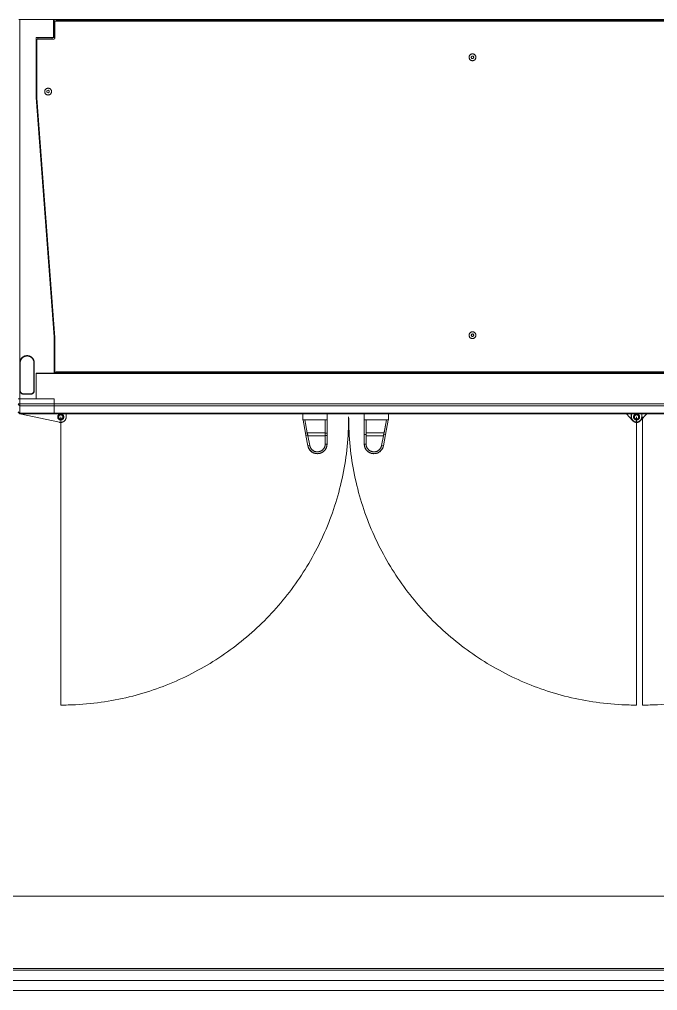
# Model space of a CAD drawing. Extents: x -681219 to -550379, y -242630 to -158199.
# Drawn here: x -670652 to -669590, y -215211 to -213596 of the extents above; entities that cross this region are included whole.
import ezdxf

# ---------------------------------------------------------------- set-up
doc = ezdxf.new("R2010")
doc.units = 0
doc.header["$LTSCALE"] = 1000
doc.linetypes.add('DASHED2', pattern=[9.525, 6.35, -3.175])
doc.linetypes.add('HIDDEN', pattern=[9.525, 6.35, -3.175])
doc.layers.get('0').update_dxf_attribs({"linetype": 'CONTINUOUS'})
doc.layers.add('future', color=4, linetype='DASHED2', lineweight=0)

# ---------------------------------------------------------------- blocks, each defined once
blk = doc.blocks.new('A$Caddf9ae6')
at = {"color": 0}
for p, q in [((-1277.7, 1321), (-1277.7, -2436)), ((-1294.7, 1304), (-1294.7, -2419)), ((-1260.7, -2419), (-1260.7, 1304)), ((-1257.7, 652), (-1257.7, -2442))]:
    blk.add_line(p, q, dxfattribs=at)
at = {"color": 0, "linetype": 'HIDDEN'}
for p, q in [((-1137.7, 1168), (-1137.7, -2292)), ((320, -2185.5), (320, 836.5)), ((-268.5, -2157), (-268.5, 809)), ((-268.5, -2157), (-268.5, 809)), ((-336, -2127), (-336, 779)), ((-336, -2127), (-336, 779)), ((-334.5, 779), (-334.5, -2127)), ((-334.5, 779), (-334.5, -2127)), ((-322.5, -2127), (-322.5, 779)), ((-322.5, -2127), (-322.5, 779)), ((-318.9, 779), (-318.9, -2127)), ((-318.9, 779), (-318.9, -2127)), ((-268, 779), (-268, -2127)), ((-268, 779), (-268, -2127)), ((320, -2127), (320, 779)), ((-267, -2125), (-267, -742)), ((-266, -2124), (-266, -741)), ((317, -742), (317, -2125)), ((318, -741), (318, -2124)), ((320, -1124), (317, -1124)), ((-347.1, -1151.4), (-336, -1141)), ((-341, -1149.5), (-341, -1149)), ((-341, -1149), (-336, -1149)), ((-336, -1149.5), (-341, -1149.5)), ((-336, -1175), (-347.1, -1164.6)), ((-341, -1166.5), (-336, -1166.5)), ((-341, -1166.5), (-341, -1167)), ((-336, -1167), (-341, -1167)), ((317, -1294.5), (320, -1294.5)), ((320, -1299.5), (317, -1299.5)), ((317, -1371.5), (320, -1371.5)), ((320, -1376.5), (317, -1376.5)), ((317, -1379.2), (320, -1379.2)), ((320, -1383.2), (317, -1383.2)), ((317.5, -1376.5), (317.5, -1379.2)), ((-268, -1401), (-267, -1401)), ((320, -1401), (317, -1401)), ((-207.1, -1432), (-206.9, -1429.7)), ((-205.1, -1433.3), (-207.1, -1432)), ((-206.9, -1429.7), (-204.9, -1428.7)), ((-203.1, -1432.3), (-205.1, -1433.3)), ((-204.9, -1428.7), (-202.9, -1430)), ((-202.9, -1430), (-203.1, -1432.3)), ((254.9, -1432), (255.1, -1429.7)), ((256.9, -1433.3), (254.9, -1432)), ((255.1, -1429.7), (257.1, -1428.7)), ((258.9, -1432.3), (256.9, -1433.3)), ((257.1, -1428.7), (259.1, -1430)), ((259.1, -1430), (258.9, -1432.3)), ((-268, -1461), (-267, -1461)), ((-267, -1462), (-268, -1462)), ((320, -1461), (317, -1461)), ((320, -1461.7), (317, -1461.7)), ((-389, -1579.3), (-370, -1575.6)), ((-389, -1579.3), (-388.5, -1582.2)), ((-388.5, -1582.2), (-372.3, -1579.1)), ((-370.8, -1578.8), (-372.3, -1579.1)), ((-372.3, -1608), (-372.3, -1579.1)), ((-370.1, -1578.7), (-370.8, -1578.8)), ((-370.1, -1578.7), (-369.4, -1578.6)), ((-370, -1575.6), (-346.5, -1571.1)), ((-370, -1575.6), (-369.4, -1578.6)), ((-369.4, -1578.6), (-345.9, -1574)), ((-346, -1574.1), (-367.6, -1578.2)), ((-367.6, -1578.2), (-367.6, -1608)), ((-345.9, -1574), (-346.5, -1571.1)), ((-346, -1571), (-346, -1611)), ((-336, -1571), (-346, -1571)), ((-346, -1608), (-346, -1574.1)), ((-372.3, -1608), (-386, -1608)), ((-386, -1608), (-386, -1611)), ((-370, -1608), (-386, -1608)), ((-370, -1611), (-386, -1611)), ((-370, -1608), (-370, -1611)), ((-346, -1608), (-370, -1608)), ((-346, -1611), (-370, -1611)), ((-367.6, -1608), (-346, -1608)), ((-346, -1611), (-346, -1608)), ((-346, -1611), (-336, -1611)), ((317, -1624.5), (320, -1624.5)), ((320, -1629.5), (317, -1629.5)), ((-386, -1673), (-386, -1676)), ((-371.9, -1673), (-386, -1673)), ((-371.9, -1676), (-386, -1676)), ((-386, -1676), (-372.3, -1676)), ((-372.3, -1704.9), (-372.3, -1676)), ((-371.9, -1676), (-371.9, -1673)), ((-371.9, -1673), (-368, -1673)), ((-368, -1676), (-371.9, -1676)), ((-368, -1673), (-368, -1676)), ((-346, -1673), (-368, -1673)), ((-346, -1676), (-368, -1676)), ((-367.6, -1676), (-367.6, -1705.8)), ((-346, -1676), (-367.6, -1676)), ((-346, -1673), (-346, -1676)), ((-346, -1673), (-336, -1673)), ((-346, -1713), (-346, -1673)), ((-346, -1709.9), (-346, -1676)), ((-389, -1704.7), (-388.5, -1701.8)), ((-371.8, -1708), (-389, -1704.7)), ((-372.3, -1704.9), (-388.5, -1701.8)), ((-372.3, -1704.9), (-370.8, -1705.2)), ((-371.8, -1708), (-371.3, -1705.1)), ((-371.4, -1708.1), (-371.8, -1708)), ((-370.9, -1708.2), (-371.4, -1708.1)), ((-371.3, -1705.1), (-370.8, -1705.2)), ((-370.4, -1708.3), (-370.9, -1708.2)), ((-370.8, -1705.2), (-369.2, -1705.5)), ((-370.8, -1705.2), (-370.3, -1705.3)), ((-370, -1708.4), (-370.4, -1708.3)), ((-370.3, -1705.3), (-369.9, -1705.3)), ((-369.5, -1708.5), (-370, -1708.4)), ((-369.9, -1705.3), (-369.4, -1705.4)), ((-369, -1708.6), (-369.5, -1708.5)), ((-369.4, -1705.4), (-368.9, -1705.5)), ((-369.2, -1705.5), (-367.6, -1705.8)), ((-368.6, -1708.7), (-369, -1708.6)), ((-368.9, -1705.5), (-368.5, -1705.6)), ((-368.1, -1708.7), (-368.6, -1708.7)), ((-368.5, -1705.6), (-368, -1705.7)), ((-367.5, -1705.8), (-368.1, -1708.7)), ((-368.1, -1708.7), (-346.5, -1712.9)), ((-368, -1705.7), (-367.5, -1705.8)), ((-367.6, -1705.8), (-346, -1709.9)), ((-367.5, -1705.8), (-345.9, -1710)), ((-345.9, -1710), (-346.5, -1712.9)), ((317, -1701.5), (320, -1701.5)), ((320, -1706.5), (317, -1706.5)), ((317, -1709.5), (320, -1709.5)), ((-336, -1713), (-346, -1713)), ((317, -1737.5), (320, -1737.5)), ((-341, -2107), (-336, -2107)), ((-336, -2184), (-349.8, -2117.8)), ((-336, -2184), (-336, -2127)), ((-336, -2127), (-334.5, -2127)), ((-334.5, -2127), (-334.5, -2184)), ((-334.5, -2127), (-322.5, -2127)), ((-322.5, -2184), (-322.5, -2127)), ((-322.5, -2127), (-318.9, -2127)), ((-318.9, -2127), (-318.9, -2184)), ((-311, -2127), (-318.9, -2127)), ((-311, -2157), (-311, -2127)), ((-311, -2184), (-311, -2127)), ((-268, -2157), (-268, -2127)), ((-268, -2127), (-208, -2127)), ((-209, -2126), (-266, -2126)), ((-239.5, -2126), (-239.5, -2127)), ((-238.4, -2126), (-238.4, -2127)), ((189, -2156), (-209, -2126)), ((-208, -2127), (190, -2157)), ((-208, -2127), (-195.7, -2127)), ((-198.9, -2126.8), (-198.9, -2127)), ((-198.8, -2126.8), (-198.8, -2127)), ((287, -2128), (287, -2155)), ((287.5, -2154), (287.5, -2130)), ((290, -2130), (287.5, -2130)), ((316, -2126), (289, -2126)), ((290, -2127), (320, -2127)), ((290, -2128), (290, -2127)), ((290, -2157), (290, -2128)), ((320, -2128), (290, -2128)), ((197.7, -2137), (198.8, -2135)), ((198.9, -2139), (197.7, -2137)), ((198.8, -2135), (201.1, -2135)), ((201.2, -2139), (198.9, -2139)), ((201.1, -2135), (202.3, -2137)), ((202.3, -2137), (201.2, -2139)), ((287.5, -2132.4), (287, -2132.4)), ((-268.5, -2157), (-311, -2157)), ((-311, -2184), (-311, -2157)), ((-311, -2157), (-268, -2157)), ((-297, -2160.5), (-297, -2160)), ((-297, -2160), (-251, -2160)), ((-251, -2160.5), (-297, -2160.5)), ((-251, -2160.5), (-251, -2160)), ((286, -2156), (189, -2156)), ((190, -2157), (290, -2157)), ((210, -2156), (210, -2157)), ((287, -2151.6), (287.5, -2151.6)), ((287.5, -2154), (290, -2154)), ((-303, -2178), (-303, -2166)), ((-303, -2166), (-302.5, -2166)), ((-303, -2178), (-302.5, -2178)), ((-302.5, -2166), (-302.5, -2178)), ((-333, -2187), (-336, -2184)), ((-336, -2184), (-334.5, -2184)), ((-332.4, -2187), (-334.5, -2184)), ((-334.5, -2184), (-322.5, -2184)), ((-322.5, -2184), (-318.9, -2184)), ((-320.3, -2187), (-322.5, -2184)), ((-318.9, -2187), (-318.9, -2184)), ((-318.9, -2184), (-311, -2184)), ((-311, -2184), (-297, -2184)), ((-311, -2184), (-311, -2187)), ((-297, -2183.5), (-251, -2183.5)), ((-297, -2184), (-297, -2183.5)), ((-251, -2184), (-297, -2184)), ((-251, -2183.5), (-251, -2184)), ((-251, -2184), (320, -2184))]:
    blk.add_line(p, q, dxfattribs=at)
at = {"color": 8, "linetype": 'HIDDEN'}
for p, q in [((-341, -1148), (-820, -1148)), ((-341, -1158), (-820, -1158)), ((-341, -2116), (-820, -2116))]:
    blk.add_line(p, q, dxfattribs=at)
at = {"color": 0, "linetype": 'HIDDEN'}
for centre, radius in [((-341, -1158), 5), ((-341, -1158), 4), ((-341, -1158), 3.5), ((-205, -1431), 5.67), ((257, -1431), 5.67), ((-341, -2116), 5), ((-341, -2116), 4), ((-341, -2116), 3.5), ((200, -2137), 5.67)]:
    blk.add_circle(centre, radius, dxfattribs=at)
at = {"color": 8, "linetype": 'HIDDEN'}
for centre, start, end in [((-341, -1148), 90, 180), ((-341, -1158), 180, 270), ((-341, -2116), 90, 180)]:
    blk.add_arc(centre, 479, start, end, dxfattribs=at)
at = {"color": 0, "linetype": 'HIDDEN'}
for centre, radius, start, end in [((-341, -1158), 9, 90, 270), ((-341, -1158), 8.5, 90, 270), ((-205, -1431), 2, 116.8424, 176.8424), ((-205, -1431), 2, 176.8424, 236.8424), ((-205, -1431), 2, 236.8424, 296.8424), ((-205, -1431), 2, 56.8424, 116.8424), ((-205, -1431), 2, 296.8424, 356.8424), ((-205, -1431), 2, 356.8424, 56.8424), ((257, -1431), 2, 116.8424, 176.8424), ((257, -1431), 2, 176.8424, 236.8424), ((257, -1431), 2, 236.8424, 296.8424), ((257, -1431), 2, 56.8424, 116.8424), ((257, -1431), 2, 296.8424, 356.8424), ((257, -1431), 2, 356.8424, 56.8424), ((-386, -1595), 16, 100.9042, 202.4483), ((-386, -1595), 16, 100.9042, 270), ((-386, -1595), 13, 100.9042, 270), ((-386, -1595), 16, 202.4483, 270), ((-386, -1689), 16, 90, 259.0958), ((-386, -1689), 16, 90, 157.5517), ((-386, -1689), 13, 90, 259.0958), ((-386, -1689), 16, 157.5517, 259.0958), ((-341, -2116), 9, 90, 191.7903), ((-266, -2125), 1, 180, 270), ((289, -2128), 2, 90, 180), ((316, -2125), 1, 270, 0), ((-297, -2166), 6, 90, 180), ((-297, -2166), 5.5, 90, 180), ((-251, -2172), 12, 270, 90), ((-251, -2172), 11.5, 270, 90), ((286, -2155), 1, 270, 0), ((-297, -2178), 6, 180, 270), ((-297, -2178), 5.5, 180, 270)]:
    blk.add_arc(centre, radius, start, end, dxfattribs=at)

msp = doc.modelspace()

# ---------------------------------------------------------------- block references
at = {"layer": 'future', "xscale": -1, "rotation": 270}
msp.add_blockref('A$Caddf9ae6', (-668466.9156, -213916.3249), dxfattribs=at)

doc.saveas('drawing.dxf')
